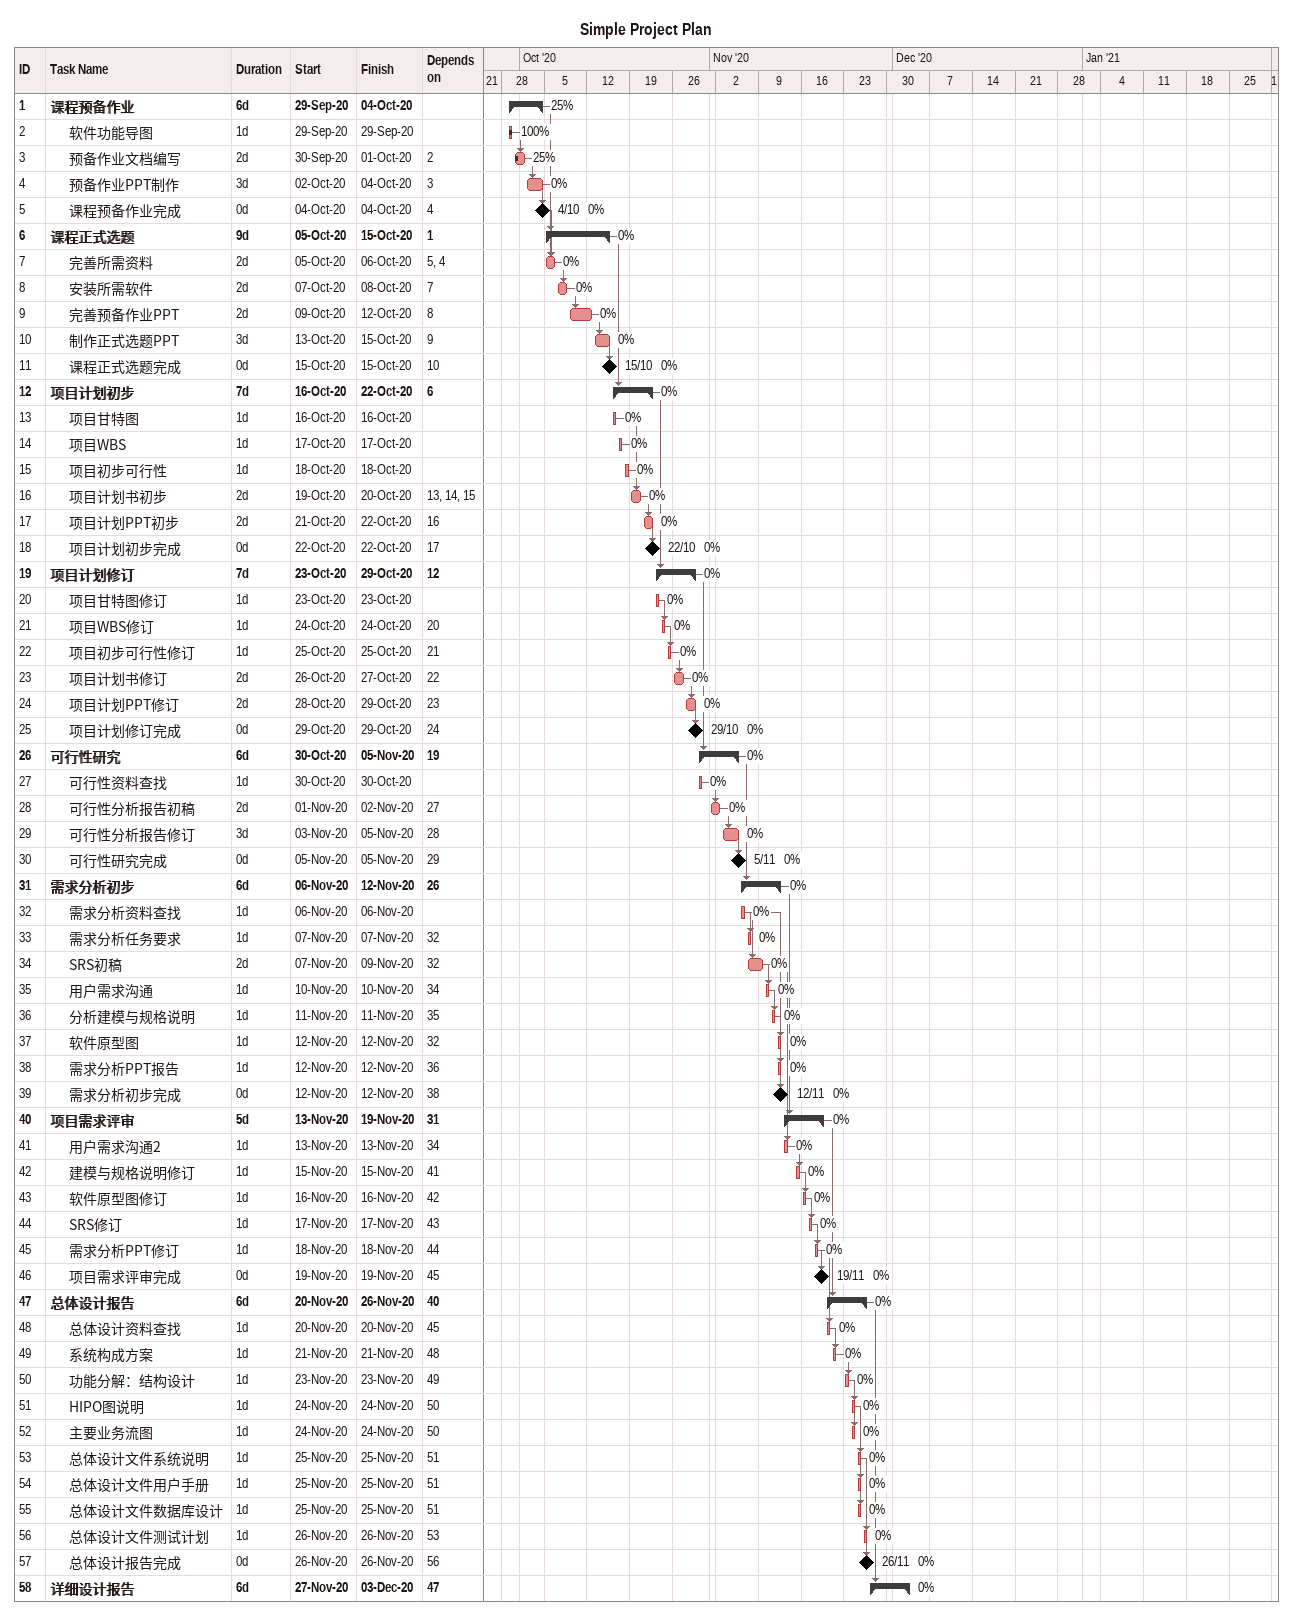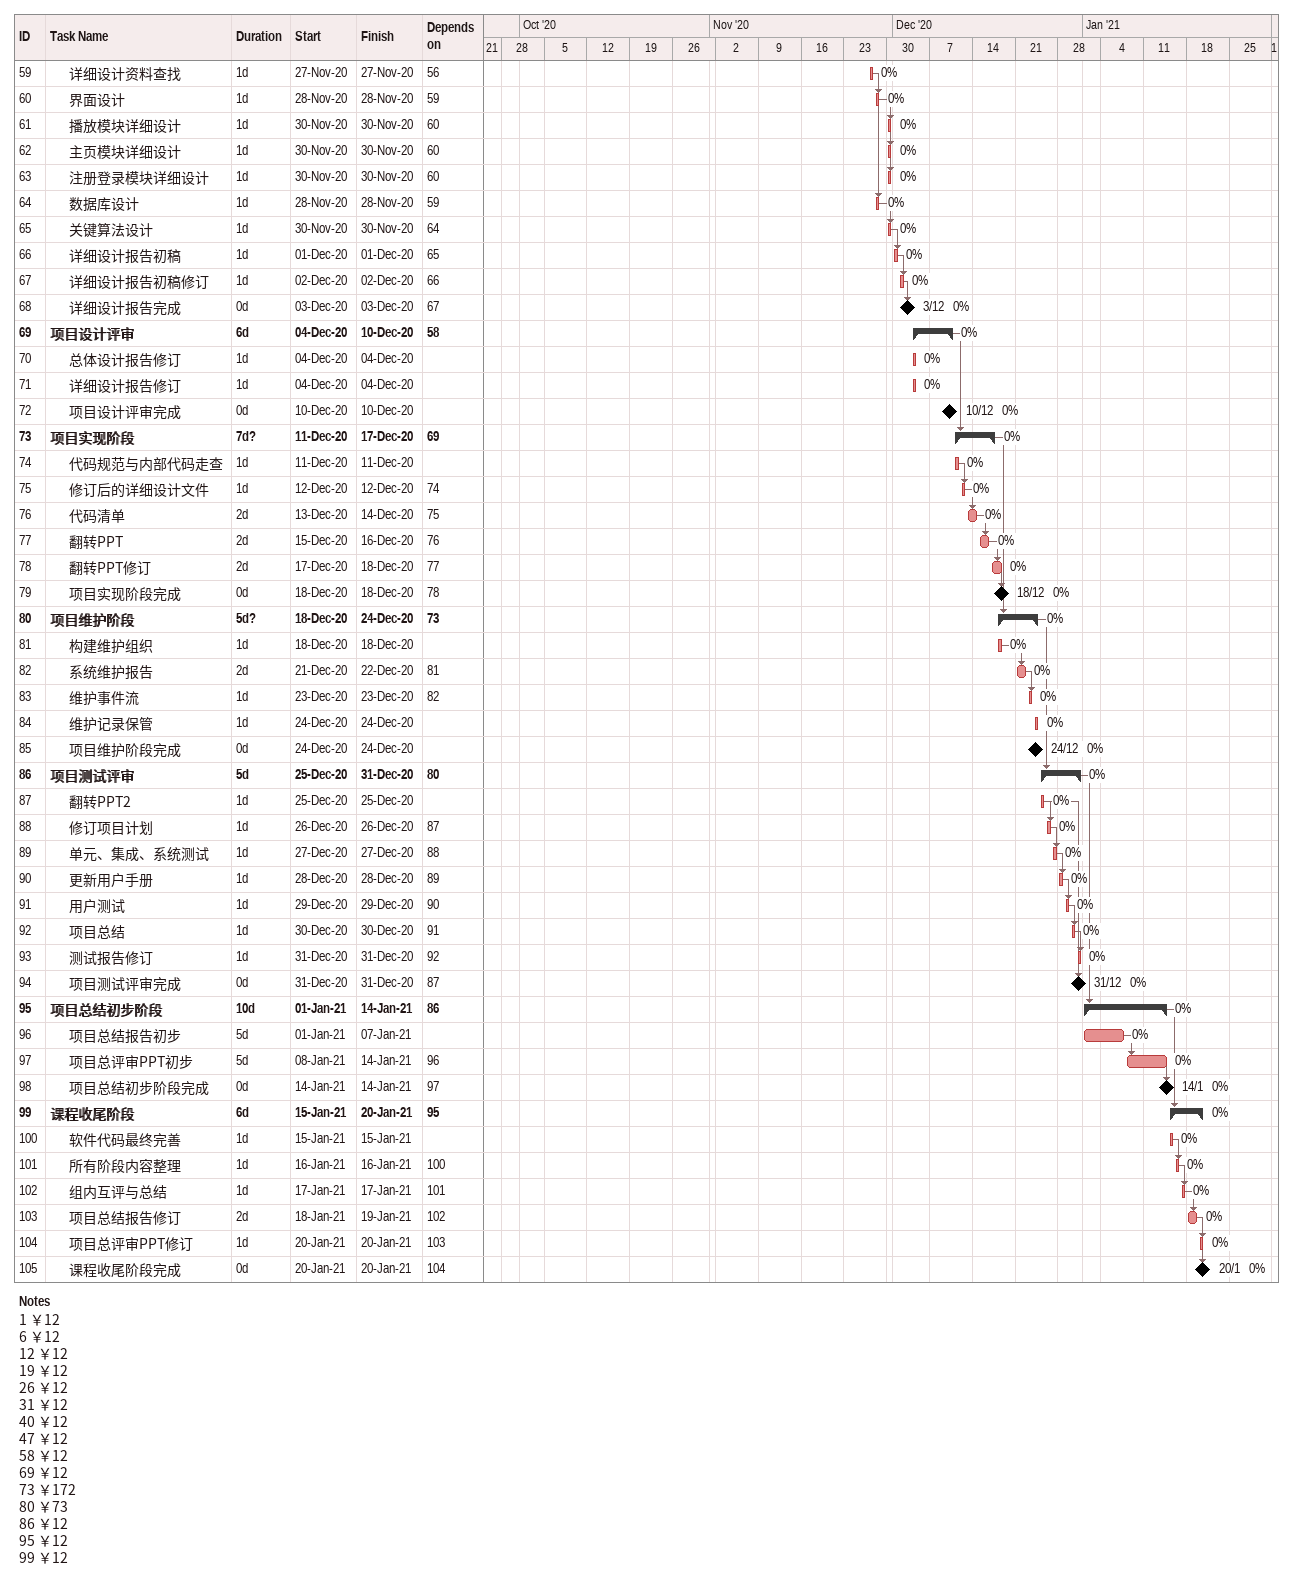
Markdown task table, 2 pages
Simple Project Plan

| ID | Level | Task | Duration | Start | Finish | Predecessors | % complete |
|---|---|---|---|---|---|---|---|
| 1 | 1 | **课程预备作业** | 6d | 2020-09-29 | 2020-10-04 |  | 25 |
| 2 | 2 | 软件功能导图 | 1d | 2020-09-29 | 2020-09-29 |  | 100 |
| 3 | 2 | 预备作业文档编写 | 2d | 2020-09-30 | 2020-10-01 | 2 | 25 |
| 4 | 2 | 预备作业PPT制作 | 3d | 2020-10-02 | 2020-10-04 | 3 | 0 |
| 5 | 2 | 课程预备作业完成 | 0d | 2020-10-04 | 2020-10-04 | 4 | 0 |
| 6 | 1 | **课程正式选题** | 9d | 2020-10-05 | 2020-10-15 | 1 | 0 |
| 7 | 2 | 完善所需资料 | 2d | 2020-10-05 | 2020-10-06 | 5, 4 | 0 |
| 8 | 2 | 安装所需软件 | 2d | 2020-10-07 | 2020-10-08 | 7 | 0 |
| 9 | 2 | 完善预备作业PPT | 2d | 2020-10-09 | 2020-10-12 | 8 | 0 |
| 10 | 2 | 制作正式选题PPT | 3d | 2020-10-13 | 2020-10-15 | 9 | 0 |
| 11 | 2 | 课程正式选题完成 | 0d | 2020-10-15 | 2020-10-15 | 10 | 0 |
| 12 | 1 | **项目计划初步** | 7d | 2020-10-16 | 2020-10-22 | 6 | 0 |
| 13 | 2 | 项目甘特图 | 1d | 2020-10-16 | 2020-10-16 |  | 0 |
| 14 | 2 | 项目WBS | 1d | 2020-10-17 | 2020-10-17 |  | 0 |
| 15 | 2 | 项目初步可行性 | 1d | 2020-10-18 | 2020-10-18 |  | 0 |
| 16 | 2 | 项目计划书初步 | 2d | 2020-10-19 | 2020-10-20 | 13, 14, 15 | 0 |
| 17 | 2 | 项目计划PPT初步 | 2d | 2020-10-21 | 2020-10-22 | 16 | 0 |
| 18 | 2 | 项目计划初步完成 | 0d | 2020-10-22 | 2020-10-22 | 17 | 0 |
| 19 | 1 | **项目计划修订** | 7d | 2020-10-23 | 2020-10-29 | 12 | 0 |
| 20 | 2 | 项目甘特图修订 | 1d | 2020-10-23 | 2020-10-23 |  | 0 |
| 21 | 2 | 项目WBS修订 | 1d | 2020-10-24 | 2020-10-24 | 20 | 0 |
| 22 | 2 | 项目初步可行性修订 | 1d | 2020-10-25 | 2020-10-25 | 21 | 0 |
| 23 | 2 | 项目计划书修订 | 2d | 2020-10-26 | 2020-10-27 | 22 | 0 |
| 24 | 2 | 项目计划PPT修订 | 2d | 2020-10-28 | 2020-10-29 | 23 | 0 |
| 25 | 2 | 项目计划修订完成 | 0d | 2020-10-29 | 2020-10-29 | 24 | 0 |
| 26 | 1 | **可行性研究** | 6d | 2020-10-30 | 2020-11-05 | 19 | 0 |
| 27 | 2 | 可行性资料查找 | 1d | 2020-10-30 | 2020-10-30 |  | 0 |
| 28 | 2 | 可行性分析报告初稿 | 2d | 2020-11-01 | 2020-11-02 | 27 | 0 |
| 29 | 2 | 可行性分析报告修订 | 3d | 2020-11-03 | 2020-11-05 | 28 | 0 |
| 30 | 2 | 可行性研究完成 | 0d | 2020-11-05 | 2020-11-05 | 29 | 0 |
| 31 | 1 | **需求分析初步** | 6d | 2020-11-06 | 2020-11-12 | 26 | 0 |
| 32 | 2 | 需求分析资料查找 | 1d | 2020-11-06 | 2020-11-06 |  | 0 |
| 33 | 2 | 需求分析任务要求 | 1d | 2020-11-07 | 2020-11-07 | 32 | 0 |
| 34 | 2 | SRS初稿 | 2d | 2020-11-07 | 2020-11-09 | 32 | 0 |
| 35 | 2 | 用户需求沟通 | 1d | 2020-11-10 | 2020-11-10 | 34 | 0 |
| 36 | 2 | 分析建模与规格说明 | 1d | 2020-11-11 | 2020-11-11 | 35 | 0 |
| 37 | 2 | 软件原型图 | 1d | 2020-11-12 | 2020-11-12 | 32 | 0 |
| 38 | 2 | 需求分析PPT报告 | 1d | 2020-11-12 | 2020-11-12 | 36 | 0 |
| 39 | 2 | 需求分析初步完成 | 0d | 2020-11-12 | 2020-11-12 | 38 | 0 |
| 40 | 1 | **项目需求评审** | 5d | 2020-11-13 | 2020-11-19 | 31 | 0 |
| 41 | 2 | 用户需求沟通2 | 1d | 2020-11-13 | 2020-11-13 | 34 | 0 |
| 42 | 2 | 建模与规格说明修订 | 1d | 2020-11-15 | 2020-11-15 | 41 | 0 |
| 43 | 2 | 软件原型图修订 | 1d | 2020-11-16 | 2020-11-16 | 42 | 0 |
| 44 | 2 | SRS修订 | 1d | 2020-11-17 | 2020-11-17 | 43 | 0 |
| 45 | 2 | 需求分析PPT修订 | 1d | 2020-11-18 | 2020-11-18 | 44 | 0 |
| 46 | 2 | 项目需求评审完成 | 0d | 2020-11-19 | 2020-11-19 | 45 | 0 |
| 47 | 1 | **总体设计报告** | 6d | 2020-11-20 | 2020-11-26 | 40 | 0 |
| 48 | 2 | 总体设计资料查找 | 1d | 2020-11-20 | 2020-11-20 | 45 | 0 |
| 49 | 2 | 系统构成方案 | 1d | 2020-11-21 | 2020-11-21 | 48 | 0 |
| 50 | 2 | 功能分解：结构设计 | 1d | 2020-11-23 | 2020-11-23 | 49 | 0 |
| 51 | 2 | HIPO图说明 | 1d | 2020-11-24 | 2020-11-24 | 50 | 0 |
| 52 | 2 | 主要业务流图 | 1d | 2020-11-24 | 2020-11-24 | 50 | 0 |
| 53 | 2 | 总体设计文件系统说明 | 1d | 2020-11-25 | 2020-11-25 | 51 | 0 |
| 54 | 2 | 总体设计文件用户手册 | 1d | 2020-11-25 | 2020-11-25 | 51 | 0 |
| 55 | 2 | 总体设计文件数据库设计 | 1d | 2020-11-25 | 2020-11-25 | 51 | 0 |
| 56 | 2 | 总体设计文件测试计划 | 1d | 2020-11-26 | 2020-11-26 | 53 | 0 |
| 57 | 2 | 总体设计报告完成 | 0d | 2020-11-26 | 2020-11-26 | 56 | 0 |
| 58 | 1 | **详细设计报告** | 6d | 2020-11-27 | 2020-12-03 | 47 | 0 |
| 59 | 2 | 详细设计资料查找 | 1d | 2020-11-27 | 2020-11-27 | 56 | 0 |
| 60 | 2 | 界面设计 | 1d | 2020-11-28 | 2020-11-28 | 59 | 0 |
| 61 | 2 | 播放模块详细设计 | 1d | 2020-11-30 | 2020-11-30 | 60 | 0 |
| 62 | 2 | 主页模块详细设计 | 1d | 2020-11-30 | 2020-11-30 | 60 | 0 |
| 63 | 2 | 注册登录模块详细设计 | 1d | 2020-11-30 | 2020-11-30 | 60 | 0 |
| 64 | 2 | 数据库设计 | 1d | 2020-11-28 | 2020-11-28 | 59 | 0 |
| 65 | 2 | 关键算法设计 | 1d | 2020-11-30 | 2020-11-30 | 64 | 0 |
| 66 | 2 | 详细设计报告初稿 | 1d | 2020-12-01 | 2020-12-01 | 65 | 0 |
| 67 | 2 | 详细设计报告初稿修订 | 1d | 2020-12-02 | 2020-12-02 | 66 | 0 |
| 68 | 2 | 详细设计报告完成 | 0d | 2020-12-03 | 2020-12-03 | 67 | 0 |
| 69 | 1 | **项目设计评审** | 6d | 2020-12-04 | 2020-12-10 | 58 | 0 |
| 70 | 2 | 总体设计报告修订 | 1d | 2020-12-04 | 2020-12-04 |  | 0 |
| 71 | 2 | 详细设计报告修订 | 1d | 2020-12-04 | 2020-12-04 |  | 0 |
| 72 | 2 | 项目设计评审完成 | 0d | 2020-12-10 | 2020-12-10 |  | 0 |
| 73 | 1 | **项目实现阶段** | 7d? | 2020-12-11 | 2020-12-17 | 69 | 0 |
| 74 | 2 | 代码规范与内部代码走查 | 1d | 2020-12-11 | 2020-12-11 |  | 0 |
| 75 | 2 | 修订后的详细设计文件 | 1d | 2020-12-12 | 2020-12-12 | 74 | 0 |
| 76 | 2 | 代码清单 | 2d | 2020-12-13 | 2020-12-14 | 75 | 0 |
| 77 | 2 | 翻转PPT | 2d | 2020-12-15 | 2020-12-16 | 76 | 0 |
| 78 | 2 | 翻转PPT修订 | 2d | 2020-12-17 | 2020-12-18 | 77 | 0 |
| 79 | 2 | 项目实现阶段完成 | 0d | 2020-12-18 | 2020-12-18 | 78 | 0 |
| 80 | 1 | **项目维护阶段** | 5d? | 2020-12-18 | 2020-12-24 | 73 | 0 |
| 81 | 2 | 构建维护组织 | 1d | 2020-12-18 | 2020-12-18 |  | 0 |
| 82 | 2 | 系统维护报告 | 2d | 2020-12-21 | 2020-12-22 | 81 | 0 |
| 83 | 2 | 维护事件流 | 1d | 2020-12-23 | 2020-12-23 | 82 | 0 |
| 84 | 2 | 维护记录保管 | 1d | 2020-12-24 | 2020-12-24 |  | 0 |
| 85 | 2 | 项目维护阶段完成 | 0d | 2020-12-24 | 2020-12-24 |  | 0 |
| 86 | 1 | **项目测试评审** | 5d | 2020-12-25 | 2020-12-31 | 80 | 0 |
| 87 | 2 | 翻转PPT2 | 1d | 2020-12-25 | 2020-12-25 |  | 0 |
| 88 | 2 | 修订项目计划 | 1d | 2020-12-26 | 2020-12-26 | 87 | 0 |
| 89 | 2 | 单元、集成、系统测试 | 1d | 2020-12-27 | 2020-12-27 | 88 | 0 |
| 90 | 2 | 更新用户手册 | 1d | 2020-12-28 | 2020-12-28 | 89 | 0 |
| 91 | 2 | 用户测试 | 1d | 2020-12-29 | 2020-12-29 | 90 | 0 |
| 92 | 2 | 项目总结 | 1d | 2020-12-30 | 2020-12-30 | 91 | 0 |
| 93 | 2 | 测试报告修订 | 1d | 2020-12-31 | 2020-12-31 | 92 | 0 |
| 94 | 2 | 项目测试评审完成 | 0d | 2020-12-31 | 2020-12-31 | 87 | 0 |
| 95 | 1 | **项目总结初步阶段** | 10d | 2021-01-01 | 2021-01-14 | 86 | 0 |
| 96 | 2 | 项目总结报告初步 | 5d | 2021-01-01 | 2021-01-07 |  | 0 |
| 97 | 2 | 项目总评审PPT初步 | 5d | 2021-01-08 | 2021-01-14 | 96 | 0 |
| 98 | 2 | 项目总结初步阶段完成 | 0d | 2021-01-14 | 2021-01-14 | 97 | 0 |
| 99 | 1 | **课程收尾阶段** | 6d | 2021-01-15 | 2021-01-20 | 95 | 0 |
| 100 | 2 | 软件代码最终完善 | 1d | 2021-01-15 | 2021-01-15 |  | 0 |
| 101 | 2 | 所有阶段内容整理 | 1d | 2021-01-16 | 2021-01-16 | 100 | 0 |
| 102 | 2 | 组内互评与总结 | 1d | 2021-01-17 | 2021-01-17 | 101 | 0 |
| 103 | 2 | 项目总结报告修订 | 2d | 2021-01-18 | 2021-01-19 | 102 | 0 |
| 104 | 2 | 项目总评审PPT修订 | 1d | 2021-01-20 | 2021-01-20 | 103 | 0 |
| 105 | 2 | 课程收尾阶段完成 | 0d | 2021-01-20 | 2021-01-20 | 104 | 0 |

Notes
- 1: ￥12
- 6: ￥12
- 12: ￥12
- 19: ￥12
- 26: ￥12
- 31: ￥12
- 40: ￥12
- 47: ￥12
- 58: ￥12
- 69: ￥12
- 73: ￥172
- 80: ￥73
- 86: ￥12
- 95: ￥12
- 99: ￥12
